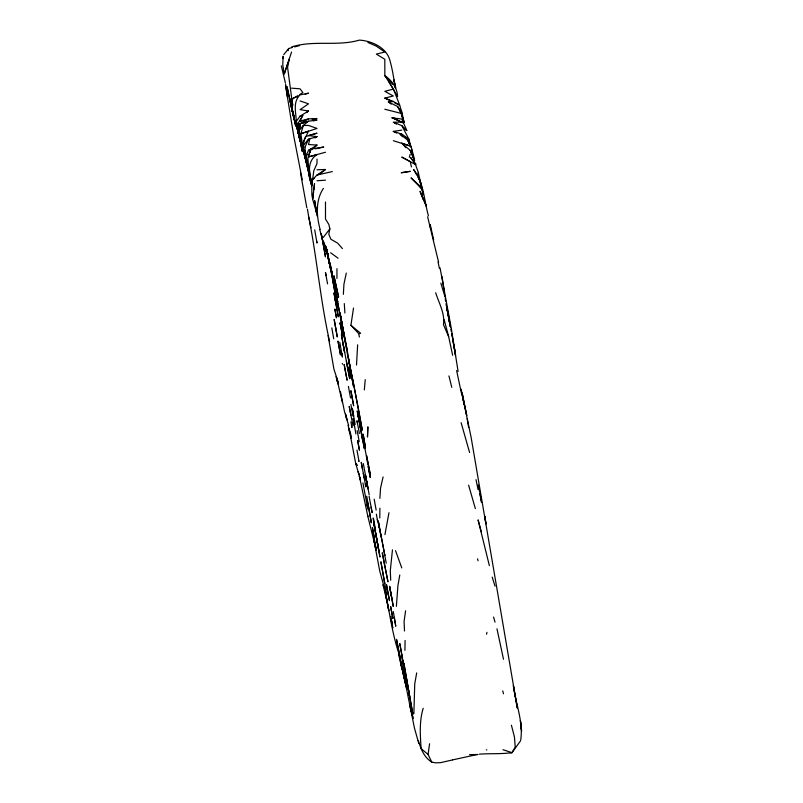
<?xml version="1.0" encoding="UTF-8"?>
<svg xmlns="http://www.w3.org/2000/svg" width="803" height="803" viewBox="0 0 803 803"><rect width="100%" height="100%" fill="white"/><g stroke="black" fill="none" stroke-linecap="round" stroke-linejoin="round"><path stroke-width="1.2" d="M283.098 58.569L283.098 56.33L282.776 65.013L284.282 73.926L291.569 52.044M300.051 137.383L300.051 139.802L308.663 170.326M300.051 126.462L300.212 123.652L308.523 118.884L317.004 118.543L312.156 119.266M336.939 278.46L336.949 268.664M379.819 518.005L379.899 508.169M404.933 650.33L405.083 640.453M308.523 121.193L300.212 123.652L300.051 129.484L303.343 125.459L308.523 121.193L317.004 120.048L313.401 120.821M356.502 365.044L357.636 344.818M343.363 294.32L343.935 284.202L346.284 273.06M379.879 498.382L380.532 488.224L383.081 476.962M396.381 606.325L397.897 585.879L399.784 574.998M364.331 389.897L365.235 379.588M520.715 740.105C523.486 721.656 515.636 703.759 513.378 685.601L517.283 707.945M289.361 58.659L287.584 67.422L292.162 101.7M313.531 192.158L312.688 199.375L316.633 212.966M313.812 189.749L314.525 183.726L312.688 199.375L311.875 195.039L311.775 185.312L313.832 170.678L317.004 163.541L317.004 159.094M392.456 549.854L390.298 570.682L390.7 580.238M304.728 155.631L305.612 159.506L304.879 150.141L305.421 146.246L308.523 139.15L317.004 136.661L308.523 135.546L317.004 133.178L305.632 136.57C299.83 147.812 307.328 160.54 308.874 171.972M405.585 610.802L404.07 621.462L404.511 630.997M452.44 759.949L440.566 762.649L435.688 762.85L431.773 762.087L428.069 754.439L429.585 743.769M353.521 308.041L350.911 325.265L358.77 333.657L359.393 337.019M435.688 292.754C438.89 303.052 445.173 313.652 443.457 324.643L448.646 336.608L452.641 355.287M301.195 143.797L303.153 151.135L298.646 132.535L300.051 124.043M388.963 512.726L384.928 534.627M309.918 152.711L310.52 149.187L323.739 147.029L315.549 148.826M416.677 672.914L414.749 683.815L413.866 713.696M292.673 104.52L291.85 109.037L295.715 126.071L292.071 109.168L293.757 117.409L293.266 112.571M325.486 201.995L325.486 219.028L328.829 224.408L329.872 228.875L328.798 234.215L330.926 239.274L337.661 243.158L342.439 248.589M486.548 634.229L486.949 632.342M423.191 708.306C419.196 721.405 420.21 735.197 421.133 748.647L428.069 754.439M309.787 138.969L308.523 144.53L317.004 145.062L314.405 147.642M288.187 50.639L288.709 48.491L292.262 47.548M311.815 185.834L309.466 177.945L311.674 185.373C309.567 174.903 306.084 161.684 317.004 154.588L308.523 156.896L310.52 149.187L308.523 150.372L305.752 156.224L308.201 167.797L304.879 150.141M409.329 157.288L410.253 154.106M310.52 149.187L307.86 158.201L308.523 166.221M284.282 73.926L288.227 61.861M304.889 120.37L300.051 121.102L302.811 115.371L300.051 116.144L296.307 121.404L302.36 151.596L300.583 143.446M479.411 754.158C490.352 753.365 501.032 754.188 511.983 752.662L515.245 747.031L514.412 736.763L511.411 725.239M300.924 143.647L302.731 151.376L296.809 125.429L298.455 122.638L298.636 134.171L300.583 141.609M296.809 125.429L302.811 115.371M323.378 188.394C315.428 200.399 316.472 216.067 320.116 229.437M509.855 752.572L511.983 752.662L520.454 740.988M323.318 237.377L329.872 228.875M283.72 54.674L288.709 48.491M308.523 139.15L303.524 145.142L303.905 147.511M305.752 156.224L307.489 154.507M306.646 112.591L308.523 110.995L300.051 109.65L308.533 103.828L300.051 100.927M314.364 178.236L312.508 179.691L317.004 175.034L325.486 169.493L317.004 169.774M319.925 173.87L325.486 169.493M314.927 137.965L317.004 136.661M317.004 145.062L308.523 150.372L312.036 149.599M297.883 95.627L291.911 99.291L293.908 97.745L292.141 99.421L291.85 109.037L293.757 117.409L287.022 86.674L291.73 108.786M299.88 94.403L302.861 92.576L300.051 88.812L291.569 88.159M300.051 116.144L308.523 110.995M319.674 174.04L317.004 175.034L332.342 171.571M295.032 97.394L298.405 96.33M305.15 94.212L308.533 93.158L300.051 94.874C292.583 102.111 296.036 112.39 296.307 121.404M308.523 156.896L325.476 152.249M294.621 46.915L299.348 45.661M300.051 121.102L308.523 118.884M393.299 89.133L384.828 91.321L393.299 95.979L384.828 98.117L392.255 101.65M452.721 759.869L477.313 754.499M300.212 123.652L307.408 122.106M291.569 46.965C313.551 39.879 336.959 46.584 359.112 40.19L359.744 40.15C372.532 40.993 387.377 48.08 390.268 61.69C392.577 70.062 393.801 78.674 395.166 87.236M358.77 333.657L360.657 333.285L350.911 325.265M396.632 133.037L393.299 131.401L401.781 130.136M391.242 104.139L388.361 101.941L393.299 101.439L399.693 105.183L402.233 113.504M402.694 136.801L400.175 134.272L401.781 134.121L408.837 139.06L411.216 147.471M317.004 180.765L325.486 180.163M486.307 749.902L486.819 749.882M469.594 754.629L478.076 754.509M520.454 720.733L521.438 729.897M502.939 749.711L511.983 752.662M394.273 118.101L391.814 117.81L401.781 119.045L406.78 130.467L404.702 129.193M384.828 109.248L401.078 113.374L404.341 122.086M393.299 140.716L410.253 146.016L401.781 143.195L405.987 147.742M393.299 131.401L401.781 134.121M384.828 98.117L393.299 101.439M406.78 130.467L401.781 125.589L393.299 122.186L401.781 122.136L393.299 118.232L402.955 122.879M367.874 42.429L376.346 46.162L384.828 52.024L376.346 54.092L384.828 59.292L384.828 75.572L393.48 89.203M394.383 102.664L399.693 105.183L393.621 89.484M388.361 101.941L397.555 106.428L401.781 112.219L399.864 110.754M405.515 137.413L408.837 139.06L401.781 125.589M418.243 172.223L415.522 164.565L401.781 157.057L410.253 161.644L411.437 166.934M394.333 122.819L396.411 124.094M330.605 252.744L338.083 258.215M400.175 134.272L407.422 139.883L410.253 144.369L408.576 142.683M401.781 143.195L410.253 150.412L413.565 155.912L414.378 160.198L410.253 150.412L414.699 160.389M431.773 762.087C424.014 757.359 420.772 748.777 418.303 740.496M414.278 162.567L415.934 164.334L410.654 157.589L415.522 164.565M392.657 84.345L384.828 75.572C391.904 80.671 397.294 87.668 397.575 96.621L389.053 81.966M357.275 465.248L355.689 463.411L350.64 436.962M356.923 465.318L355.689 463.411L360.507 480.204L359.393 476.159L367.874 516.52L376.346 550.497L376.145 549.252M399.743 655.961C392.145 634.691 389.585 611.565 384.818 589.442M399.593 655.951L398.499 654.043L406.75 688.442L400.727 662.545L396.531 639.339L414.428 727.98L418.734 743.327M410.253 706.409L410.022 705.857M416.667 174.944L413.655 169.574C423.894 182.733 424.074 200.338 428.411 215.856M417.881 177.092L420.29 181.398L423.231 194.677L418.353 172.725M391.734 621.612L390.579 619.464L392.396 623.419M358.028 471.843L359.393 474.392M407.422 139.883L411.327 147.421L413.565 155.912M397.555 106.428L401.078 113.374M375.553 544.203L373.987 540.951L375.563 544.976M338.434 382.991L333.958 369.28L328.086 335.524M342.439 402.574L336.347 376.687M420.923 193.342L420.049 191.315L426.393 206.291L420.923 193.342L423.111 199.345M384.416 588.057L379.699 570.883L373.515 537.95L376.246 549.433M395.528 550.657L401.781 567.942M384.095 587.505L383.011 584.674L387.086 601.909L385.46 593.056M351.383 436.531L347.98 425.319M414.378 160.198L413.053 156.214L414.157 160.851M350.54 434.132L348.643 428.33L350.911 438.227L350.56 436.591M461.123 422.689L469.594 452.501M348.703 425.741L344.397 411.196L340.422 391.593M336.106 376.838L338.344 383.924M440.847 283.158L444.46 295.032M492.209 577.106L495.029 586.19M493.584 617.055L495.029 622.154M468.611 485.173L475.366 508.65M481.308 531.666L478.076 519.872L489.378 565.683M301.205 142.472L298.857 134.041L300.051 139.802L299.459 133.689M347.147 419.869L345.541 414.127L346.786 419.608M477.554 558.858L478.076 560.775M303.444 150.964L309.637 176.76L302.239 144.399L308.523 131.07L300.804 133.78L303.444 150.964L301.777 144.138M448.646 336.608L444.169 319.704M329.581 341.446C320.287 300.272 316.984 258.014 308.663 216.629M427.618 216.79L438.619 262.29M307.86 167.225L304.789 155.662L308.753 171.149M413.234 718.605L410.253 707.222L412.852 717.28M429.766 224.87L430.659 228.333M502.748 690.871L503.501 693.792M308.021 167.897L304.488 151.074M302.269 179.792L293.898 136.901L285.607 85.851M325.325 245.357L331.719 271.685L326.851 250.626M319.795 229.618L321.983 238.15L327.935 254.29L325.867 247.133L329.411 263.233L326.199 247.826M403.738 122.809L401.781 115.07L403.809 122.387L402.373 114.116M285.426 83.06L281.331 65.846M448.937 375.924L451.788 387.367M298.565 134.211L300.683 142.773M326.038 247.555L329.411 263.233M328.106 257.221L331.207 271.976L325.416 245.306M430.227 224.599L433.66 239.856M308.523 169.624L305.05 155.812L305.642 159.486M298.545 134.221L295.404 120.882L300.051 140.304L299.439 135.506M458.091 371.418L451.286 328.337L440.054 267.871M402.865 672.362L405.485 683.664M330.434 268.353L326.098 247.304L327.594 254.491M496.967 628.799L503.501 659.263M335.473 290.847L353.511 386.353L350.038 367.774M395.799 87.858L394.002 79.919L395.136 87.105M342.64 326.801L347.297 350.791L339.98 313.019L342.038 324M456.626 370.574L461.334 392.878M300.051 141.007L296.578 125.569L300.051 140.415L298.335 132.365L298.636 134.171L298.545 128.4M345.34 342.128L331.639 271.725L333.958 286.069L331.418 270.009M292.071 109.168L294.48 120.34M380.451 533.142L382.629 543.209M335.283 289.2L330.926 268.644L337.722 301.928L333.646 280.357M311.986 183.405L311.002 178.828L311.996 185.182M384.486 564.248L382.278 552.795L387.969 581.814L384.396 563.806M461.123 389.204L471.18 437.715L517.283 707.965M308.653 216.479L307.449 209.171M462.207 394.363L466.744 415.573L462.307 393.44M438.057 261.969L439.361 268.272M476.018 479.662L478.076 489.569M449.299 321.26L450.453 326.871L447.723 312.387L450.393 326.751M326.299 247.414L327.734 254.41M359.393 421.565L357.235 411.086L362.494 439.903M367.543 514.924L367.874 516.52M291.569 108.285L289.461 97.866L289.893 100.064M448.506 317.255L449.71 323.218M330.023 262.872L331.217 268.804M326.791 249.884L329.491 263.183M448.425 316.874L449.078 320.166M381.144 536.816L377.962 520.936L379.387 528.043M348.703 367.001L350.891 378.052M308.884 217.603L310.891 227.711M353.009 425.801L349.215 406.448L350.911 415.191M347.488 351.905L351.885 377.51M386.253 563.224L378.303 521.137L380.21 532.018M462.207 394.464L464.094 404.26L461.805 392.356M340.07 313.07L342.439 325.616M343.142 344.216L348.06 369.922M374.84 528.926L373.505 521.639L379.98 557.061L373.064 518.106M378.434 548.168L375.101 530.512M387.658 604.85L388.782 610.712L385.611 593.879L387.598 604.81M478.277 484.952L479.521 491.476M357.686 413.314L361.059 430.94L359.513 422.187M361.4 433.068L364.361 448.616L357.556 411.266M346.374 361.109L349.696 378.765L347.348 366.218M357.465 423.221L356.994 420.732L359.393 433.5M363.287 463.522L367.864 487.652M376.346 537.237L378.906 550.848M362.916 482.884L367.192 505.719M367.021 504.836L367.864 509.293M451.637 333.616L452.079 335.975M452.521 338.324L455.562 355.568L454.297 347.749M406.398 678.846L412.872 714.269L403.869 663.148L409.62 696.562L408.044 687.689M359.222 441.6L357.184 430.629M365.867 477.112L369.199 494.768M384.808 583.64L380.883 561.779L386.755 594.531M342.439 364.15L342.309 363.458M479.752 492.691L481.559 502.437L479.883 493.363M417.982 172.936L418.393 175.144M408.687 139.15L409.359 142.773M391.944 599.098L389.616 586.391L393.299 606.466L389.616 586.391M401.781 654.666L399.784 643.514L403.247 662.786L402.996 661.24M341.707 353.179L342.439 357.074L339.759 342.259M364.181 478.086L361.25 462.347L362.524 469.253M374.449 538.492L372.411 527.521L376.175 549.473M373.646 538.03L375.824 549.674M376.346 514.181L377.551 520.695L377.32 519.441M323.689 241.593L325.486 251.439L324.372 245.276M369.099 496.244L372.13 512.645L371.127 507.205M348.402 386.414L350.52 397.876M365.355 484.299L365.847 486.919L363.357 473.358M300.473 172.755L306.816 207.756M450.895 329.18L451.336 331.559M451.768 333.938L454.689 349.887M384.617 554.381L384.828 555.495L382.84 544.424M340.121 322.896L342.439 335.574L340.121 322.896L340.562 325.315M335.353 300.563L338.324 316.814L333.958 292.874L335.353 300.563L335.082 299.107M327.564 283.871L325.486 272.528L326.038 275.61M364.231 444.491L367.864 464.505M340.482 315.569L343.704 333.285L342.439 326.249M446.95 309.205L447.341 311.393M374.188 499.175L376.145 510.096M354.334 425.038L353.169 418.524L355.91 433.921M350.911 421.826L351.945 427.608L351.754 426.523M446.809 308.422L447.241 310.821M447.662 313.23L448.094 315.629M351.784 377.561L351.985 378.685L350.911 372.572M353.611 415.663L352.286 408.225L355.177 424.556M356.974 450.092L359.011 461.494L358.921 461.002M316.603 240.8L317.004 243.038L314.716 229.919M331.81 327.885L333.727 338.776M446.93 307.338L448.626 317.014M375.372 529.227L375.543 530.251L373.465 518.336M350.911 404.431L352.918 416.064M367.864 502.929L371.357 522.883L366.72 496.204M411.497 148.756L411.869 150.924M393.299 611.515L395.759 626.26L394.273 617.326M467.175 418.624L468.651 427.557M314.906 203.079L316.362 212.032L314.615 200.489L317.004 215.897M359.393 414.78L359.021 412.541M348.271 356.964L350.188 368.697M446.88 307.168L447.552 311.343M444.561 294.631L444.922 296.889M445.203 298.726L445.595 301.125M446.006 303.664L446.368 305.923M400.516 661.21L401.781 669.04M308.523 172.775L309.205 177.011M392.677 627.324L392.777 627.976L391.001 616.563M444.169 290.596L442.011 276.533M485.885 523.395L484.831 516.098L485.976 524.008M333.054 279.655L333.195 280.618M309.205 168.008L311.674 185.373M285.607 84.295L287.354 96.661M299.128 133.107L298.054 124.716L298.646 132.535M520.364 720.723L521.669 731.162M292.724 105.394L292.141 99.421L292.081 108.586L295.976 125.91L291.85 109.037L293.868 117.348L293.296 111.366M344.286 303.584L344.899 313.019M367.854 427.015L367.483 437.023L367.884 427.015M303.343 125.459L300.804 133.78L317.004 128.42L308.523 125.459L303.343 125.459M401.891 172.575L401.229 172.816L410.253 171.33L401.891 172.575M418.734 185.041L411.016 177.834L422.609 189.849L418.734 185.041M420.28 181.398L418.734 177.322L422.318 190.01L420.28 181.398M338.344 384.035L336.838 379.729L338.364 384.045M338.595 297.08L333.958 275.901L338.595 297.08M350.911 370.936L348.622 359.814L352.226 377.31L350.911 370.936M370.293 474.553L366.539 455.612L370.293 474.553M359.082 412.511L352.658 379.076L362.294 430.227L359.082 412.511M332.763 279.484L330.605 268.453L337.571 307.459L332.763 279.484M407.322 688.111L404.531 673.326L407.322 688.111M392.787 618.19L390.629 606.566L392.787 618.19M388.511 595.555L386.454 584.574L389.445 600.544L388.511 595.555M345.451 371.428L344.126 364.361L347.107 380.271L345.451 371.428M323.348 244.684L321.3 233.723L325.486 256.88L323.348 244.684M335.082 310.199L334.861 309.025L336.487 317.878L335.082 310.199M340.482 354.725L338.023 341.255L340.482 354.725M344.607 352.346L341.416 334.61L344.607 352.346M352.336 398.469L350.911 390.69L353.661 405.846L352.336 398.469M359.393 449.991L357.706 440.727L359.393 449.991M370.173 477.283L368.216 466.362L370.173 477.283M367.342 485.444L365.375 474.513L367.864 488.856L367.342 485.444M335.724 328.106L334.168 319.464L337.28 336.999L335.724 328.106M342.269 353.701L342.439 354.695L342.269 353.701M365.004 444.932L363.117 434.062L365.485 447.964L365.004 444.932M405.615 679.298L401.781 655.067L405.615 679.298M410.574 706.168L410.253 704.151L410.574 706.168"/></g></svg>
